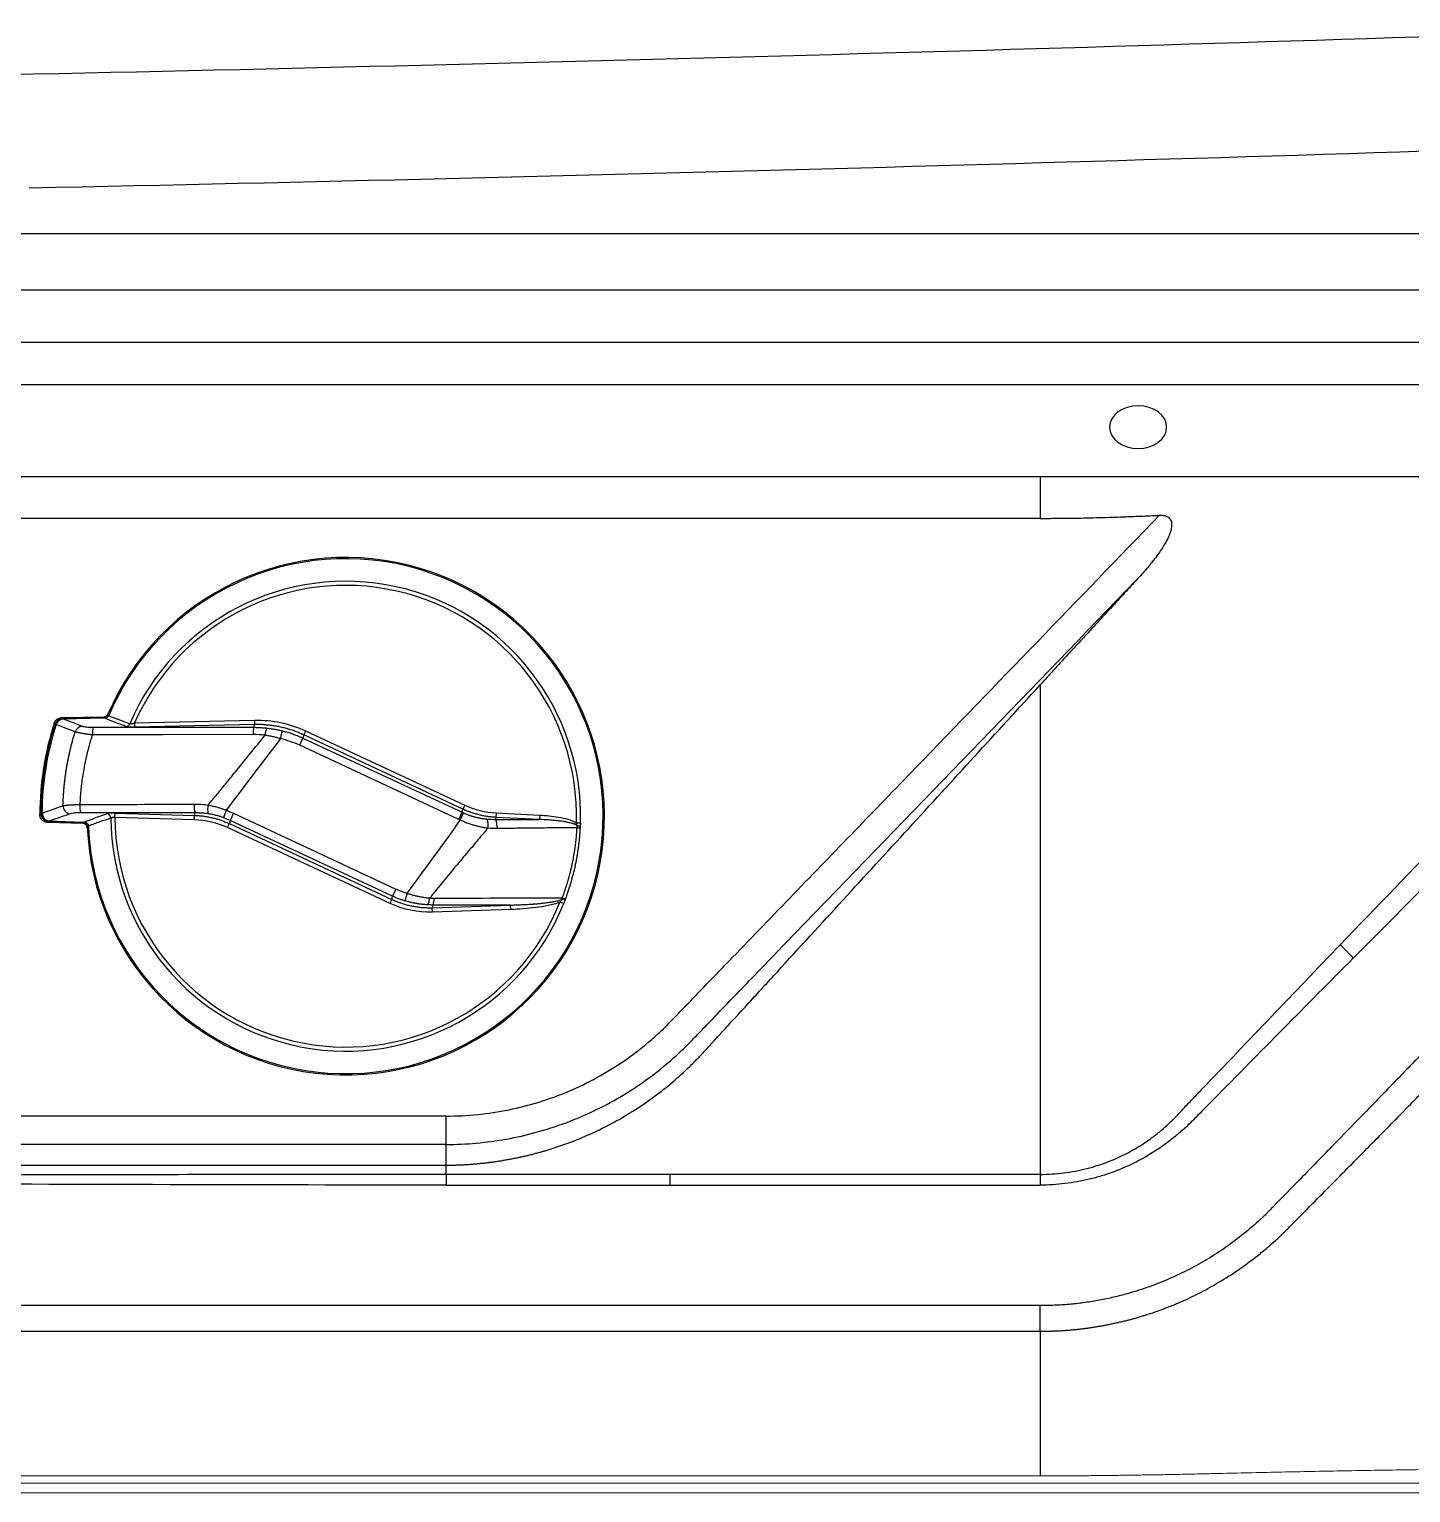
# Model space of a CAD drawing. Header units: inches. Extents: x -1 to 81, y -22 to 129.
# Drawn here: x 40.43 to 52.55, y 0 to 12.84 of the extents above; entities that cross this region are included whole.
import ezdxf

# ---------------------------------------------------------------- set-up
doc = ezdxf.new("R2010")
doc.units = ezdxf.units.IN
doc.header["$MEASUREMENT"] = 0
doc.layers.add('1', color=4, linetype='Continuous')
doc.layers.add('BDIM_CYAN', color=4, linetype='Continuous')

# ---------------------------------------------------------------- blocks, each defined once
blk = doc.blocks.new('1774401 top')
at = {"layer": 'BDIM_CYAN'}
for p, q in [((-2.494, 0.865), (-2.121, 0.873)), ((-2.484, 0.856), (-2.126, 0.864)), ((-2.126, 0.862), (-2.481, 0.854)), ((-2.126, 0.864), (-2.121, 0.873)), ((-2.126, 0.862), (-2.126, 0.864)), ((-2.08, 0.884), (-2.09, 0.889)), ((-1.853, 0.819), (-0.801, 0.843)), ((-1.853, 0.819), (-1.853, 0.781)), ((-0.8, 0.804), (-1.853, 0.781)), ((-0.805, 0.78), (-0.8, 0.804)), ((-0.801, 0.843), (-0.8, 0.804)), ((-0.572, 0.681), (-0.556, 0.749)), ((-0.404, 0.622), (-0.375, 0.685)), ((-0.369, 0.713), (-0.375, 0.685)), ((-0.375, 0.685), (1.022, 0.034)), ((-0.352, 0.749), (-0.369, 0.713)), ((1.029, 0.062), (-0.369, 0.713)), ((-0.352, 0.749), (1.045, 0.097)), ((0.993, -0.029), (-0.404, 0.622)), ((-2.026, -0.011), (-2.025, 0.027)), ((-2.025, 0.027), (-1.326, 0.007)), ((-1.328, -0.032), (-1.326, 0.007)), ((-1.326, 0.007), (-1.321, 0.029)), ((-1.049, 0.052), (-1.073, -0.013)), ((-0.985, 0.026), (-1.015, -0.037)), ((-0.985, 0.026), (0.441, -0.639)), ((0.993, -0.029), (1.022, 0.034)), ((1.005, -0.035), (1.033, 0.029)), ((1.022, 0.034), (1.029, 0.062)), ((1.045, 0.097), (1.029, 0.062)), ((1.32, 0.029), (1.318, -0.01)), ((1.32, 0.029), (1.704, 0.01)), ((1.704, 0.01), (1.702, -0.029)), ((-2.307, -0.063), (-2.618, -0.054)), ((-2.307, -0.054), (-2.605, -0.045)), ((-2.603, -0.043), (-2.307, -0.052)), ((-2.307, -0.054), (-2.307, -0.052)), ((-2.307, -0.063), (-2.307, -0.054)), ((-2.269, -0.092), (-2.258, -0.092)), ((-1.328, -0.032), (-2.026, -0.011)), ((-1.038, -0.1), (-1.021, -0.065)), ((0.389, -0.766), (-1.038, -0.1)), ((-1.015, -0.037), (-1.021, -0.065)), ((-1.021, -0.065), (0.406, -0.731)), ((0.412, -0.702), (-1.015, -0.037)), ((1.318, -0.01), (1.314, -0.028)), ((1.702, -0.029), (1.318, -0.01)), ((2.061, -0.061), (2.026, -0.06)), ((2.031, -0.101), (2.057, -0.102)), ((0.441, -0.639), (0.412, -0.702)), ((0.389, -0.766), (0.406, -0.731)), ((0.406, -0.731), (0.412, -0.702)), ((0.538, -0.676), (0.518, -0.743)), ((1.914, -0.767), (1.881, -0.754)), ((1.902, -0.716), (1.928, -0.725)), ((0.764, -0.78), (0.759, -0.803)), ((0.759, -0.803), (1.448, -0.78)), ((0.761, -0.842), (0.759, -0.803)), ((1.449, -0.819), (0.761, -0.842)), ((1.449, -0.819), (1.448, -0.78))]:
    blk.add_line(p, q, dxfattribs=at)
at = {"layer": 'BDIM_CYAN', "flags": 128}
for points in [[(-2.553, 0.807), (-2.557, 0.812), (-2.56, 0.816)], [(-2.375, 0.74), (-2.468, 0.776), (-2.541, 0.804)], [(-2.494, 0.865), (-2.49, 0.86), (-2.487, 0.856)], [(-2.481, 0.854), (-2.388, 0.819), (-2.315, 0.791)], [(-2.217, 0.78), (-1.426, 0.78), (-0.805, 0.78)], [(-1.928, 0.787), (-2.038, 0.829), (-2.124, 0.862)], [(-2.08, 0.882), (-1.977, 0.843), (-1.896, 0.812)], [(-0.812, 0.717), (-1.603, 0.715), (-2.224, 0.714)], [(-2.686, 0.017), (-2.681, 0.022), (-2.677, 0.026)], [(-2.609, -0.046), (-2.614, -0.05), (-2.618, -0.054)]]:
    blk.add_lwpolyline(points, dxfattribs=at)
at = {"layer": 'BDIM_CYAN'}
for centre, radius, start, end in [((0, 0), 2.271, 182.3306, 156.9646), ((0, 0), 2.26, 182.3306, 156.9646), ((0, 0), 2.062, 358.3116, 156.8213), ((0, 0), 2.026, 358.3116, 156.1509), ((0, 0), 2.686, 162.3234, 179.6355), ((0, 0), 2.678, 162.4609, 179.4472), ((0, 0), 2.667, 162.4503, 179.4281), ((-2.485, 0.785), 0.071, 91.401, 162.338), ((-2.479, 0.788), 0.0678, 94.2183, 165.8134), ((-2.476, 0.787), 0.0686, 95.668, 165.5951), ((-2.472, 0.783), 0.0719, 97.2709, 163.096), ((-2.306, 0.719), 0.0719, 97.2815, 163.3002), ((-2.029, 0.726), 0.195, 163.7518, 183.4397), ((-2.128, 0.86), 0.00391, 23.4676, 53.8197), ((-2.067, 0.915), 0.0353, 229.986, 248.1964), ((-1.932, 0.826), 0.0396, 277.0661, 338.412), ((-0.627, 0.727), 0.186, 163.4456, 183.1579), ((-0.532, 0.7), 0.176, 155.4528, 176.5713), ((-2.606, 0.025), 0.071, 179.6264, 268.1535), ((-2.599, 0.025), 0.0698, 178.4586, 264.7067), ((-2.596, 0.026), 0.0707, 179.1898, 263.0716), ((-2.591, 0.029), 0.0735, 181.7233, 261.182), ((-2.408, 0.093), 0.0736, 180.4498, 261.0397), ((-2.161, 0.087), 0.174, 175.2049, 199.3101), ((-2.103, -0.019), 0.0408, 2.5968, 81.2751), ((-1.144, 0.089), 0.187, 174.6674, 198.7319), ((-1.041, 0.057), 0.171, 166.2311, 192.2999), ((-2.309, -0.05), 0.00432, 296.7438, 328.07), ((-2.257, -0.1), 0.015, 93.6203, 141.4277), ((0, 0), 2.062, 180.4739, 338.1693), ((0, 0), 2.026, 180.3226, 338.1693), ((1.129, -0.076), 0.122, 345.9975, 25.0653), ((1.202, -0.09), 0.128, 351.4444, 28.9195), ((2.019, -0.149), 0.0679, 54.8873, 78.704), ((0.615, -0.72), 0.121, 331.4286, 0.798), ((0.652, -0.728), 0.124, 335.3937, 3.8925), ((1.92, -0.648), 0.0834, 255.8528, 273.9647)]:
    blk.add_arc(centre, radius, start, end, dxfattribs=at)
for points, knots in [([(-2.56, 0.816), (-2.559, 0.817), (-2.558, 0.821), (-2.555, 0.826), (-2.553, 0.831), (-2.549, 0.837), (-2.543, 0.844), (-2.535, 0.851), (-2.525, 0.857), (-2.515, 0.861), (-2.505, 0.864), (-2.497, 0.865), (-2.494, 0.865)], [0, 0, 0, 0, 0.062549, 0.124812, 0.187166, 0.249984, 0.374412, 0.499736, 0.624068, 0.749449, 0.874537, 1, 1, 1, 1]), ([(-2.544, 0.805), (-2.545, 0.805), (-2.547, 0.805), (-2.549, 0.806), (-2.551, 0.806), (-2.552, 0.806), (-2.553, 0.807), (-2.553, 0.807), (-2.553, 0.807)], [0, 0, 0, 0, 0.167088, 0.333993, 0.500726, 0.667298, 0.833719, 1, 1, 1, 1]), ([(-2.315, 0.791), (-2.313, 0.79), (-2.311, 0.789), (-2.305, 0.788), (-2.302, 0.787), (-2.292, 0.785), (-2.285, 0.784), (-2.267, 0.782), (-2.258, 0.782), (-2.238, 0.781), (-2.228, 0.78), (-2.217, 0.78)], [0, 0, 0, 0, 0.125, 0.125, 0.25, 0.25, 0.5, 0.5, 0.75, 0.75, 1, 1, 1, 1]), ([(-2.125, 0.864), (-2.125, 0.864), (-2.123, 0.864), (-2.121, 0.864), (-2.118, 0.865), (-2.114, 0.866), (-2.109, 0.868), (-2.104, 0.871), (-2.1, 0.874), (-2.096, 0.878), (-2.092, 0.883), (-2.091, 0.887), (-2.09, 0.888)], [0, 0, 0, 0, 0.040255, 0.095124, 0.165063, 0.250434, 0.399239, 0.50007, 0.640153, 0.77012, 0.889918, 1, 1, 1, 1]), ([(-2.08, 0.882), (-2.081, 0.881), (-2.082, 0.879), (-2.084, 0.877), (-2.087, 0.874), (-2.089, 0.872), (-2.092, 0.869), (-2.096, 0.867), (-2.101, 0.865), (-2.108, 0.863), (-2.116, 0.862), (-2.121, 0.862), (-2.124, 0.862)], [0, 0, 0, 0, 0.062681, 0.128153, 0.196557, 0.26798, 0.342468, 0.420033, 0.500669, 0.678598, 0.844514, 1, 1, 1, 1]), ([(-2.121, 0.873), (-2.12, 0.873), (-2.118, 0.873), (-2.114, 0.874), (-2.11, 0.875), (-2.105, 0.877), (-2.1, 0.88), (-2.096, 0.883), (-2.092, 0.887), (-2.089, 0.892), (-2.087, 0.895), (-2.086, 0.897)], [0, 0, 0, 0, 0.083614, 0.167011, 0.250963, 0.375796, 0.500806, 0.62577, 0.750371, 0.875352, 1, 1, 1, 1]), ([(-1.853, 0.781), (-1.86, 0.78), (-1.868, 0.78), (-1.883, 0.781), (-1.89, 0.781), (-1.904, 0.782), (-1.91, 0.783), (-1.92, 0.785), (-1.925, 0.786), (-1.928, 0.787)], [0, 0, 0, 0, 0.25, 0.25, 0.5, 0.5, 0.75, 0.75, 1, 1, 1, 1]), ([(-1.896, 0.812), (-1.895, 0.812), (-1.894, 0.811), (-1.892, 0.811), (-1.89, 0.811), (-1.887, 0.811), (-1.884, 0.811), (-1.881, 0.812), (-1.877, 0.813), (-1.87, 0.814), (-1.862, 0.816), (-1.856, 0.818), (-1.853, 0.819)], [0, 0, 0, 0, 0.066068, 0.133294, 0.20213, 0.272994, 0.346264, 0.42228, 0.501342, 0.64914, 0.815132, 1, 1, 1, 1]), ([(-0.805, 0.78), (-0.799, 0.78), (-0.786, 0.78), (-0.767, 0.779), (-0.749, 0.778), (-0.73, 0.777), (-0.711, 0.775), (-0.699, 0.774), (-0.692, 0.773)], [0, 0, 0, 0, 0.165899, 0.332139, 0.498695, 0.665542, 0.832652, 1, 1, 1, 1]), ([(-0.369, 0.713), (-0.375, 0.716), (-0.387, 0.722), (-0.405, 0.73), (-0.424, 0.737), (-0.443, 0.745), (-0.462, 0.751), (-0.481, 0.758), (-0.501, 0.764), (-0.52, 0.769), (-0.54, 0.775), (-0.559, 0.779), (-0.579, 0.784), (-0.599, 0.788), (-0.619, 0.791), (-0.639, 0.794), (-0.659, 0.797), (-0.679, 0.799), (-0.699, 0.801), (-0.72, 0.803), (-0.74, 0.804), (-0.76, 0.804), (-0.78, 0.804), (-0.793, 0.804), (-0.8, 0.804)], [0, 0, 0, 0, 0.045143, 0.090375, 0.135686, 0.181068, 0.226513, 0.272012, 0.317555, 0.363135, 0.408741, 0.454366, 0.5, 0.545634, 0.591259, 0.636865, 0.682445, 0.727988, 0.773487, 0.818932, 0.864314, 0.909625, 0.954857, 1, 1, 1, 1]), ([(-0.692, 0.773), (-0.686, 0.773), (-0.675, 0.771), (-0.657, 0.769), (-0.64, 0.766), (-0.622, 0.763), (-0.605, 0.76), (-0.589, 0.756), (-0.572, 0.753), (-0.561, 0.75), (-0.556, 0.749)], [0, 0, 0, 0, 0.1291432, 0.2571032, 0.3838777, 0.5094661, 0.6338692, 0.7570895, 0.8791312, 1, 1, 1, 1]), ([(-2.482, 0.092), (-2.481, 0.102), (-2.481, 0.123), (-2.479, 0.153), (-2.478, 0.184), (-2.475, 0.216), (-2.473, 0.248), (-2.469, 0.28), (-2.466, 0.313), (-2.462, 0.347), (-2.457, 0.381), (-2.451, 0.415), (-2.446, 0.45), (-2.439, 0.485), (-2.432, 0.52), (-2.424, 0.556), (-2.416, 0.592), (-2.407, 0.629), (-2.397, 0.666), (-2.387, 0.703), (-2.379, 0.728), (-2.375, 0.74)], [0, 0, 0, 0, 0.045811, 0.092379, 0.139706, 0.18779, 0.236633, 0.286233, 0.336592, 0.387708, 0.439583, 0.492215, 0.545605, 0.599754, 0.654659, 0.710323, 0.766744, 0.823922, 0.881858, 0.94055, 1, 1, 1, 1]), ([(-2.224, 0.714), (-2.227, 0.714), (-2.233, 0.715), (-2.241, 0.716), (-2.25, 0.717), (-2.258, 0.718), (-2.266, 0.719), (-2.274, 0.72), (-2.281, 0.721), (-2.288, 0.722), (-2.295, 0.723), (-2.302, 0.724), (-2.308, 0.725), (-2.317, 0.727), (-2.328, 0.729), (-2.34, 0.731), (-2.35, 0.733), (-2.36, 0.736), (-2.368, 0.738), (-2.373, 0.739), (-2.375, 0.74)], [0, 0, 0, 0, 0.04408, 0.087881, 0.131355, 0.174451, 0.217125, 0.25933, 0.301023, 0.342165, 0.382717, 0.422645, 0.461916, 0.500501, 0.585266, 0.669769, 0.753742, 0.836928, 0.919087, 1, 1, 1, 1]), ([(-2.224, 0.714), (-2.227, 0.705), (-2.233, 0.686), (-2.242, 0.658), (-2.25, 0.63), (-2.257, 0.602), (-2.265, 0.574), (-2.272, 0.547), (-2.278, 0.519), (-2.284, 0.492), (-2.29, 0.465), (-2.295, 0.438), (-2.302, 0.399), (-2.311, 0.347), (-2.32, 0.283), (-2.326, 0.221), (-2.331, 0.161), (-2.333, 0.121), (-2.334, 0.102)], [0, 0, 0, 0, 0.047471, 0.094534, 0.141192, 0.187446, 0.233299, 0.278751, 0.323806, 0.368464, 0.412728, 0.456598, 0.500077, 0.606537, 0.709737, 0.809701, 0.906448, 1, 1, 1, 1]), ([(-1.207, 0.098), (-1.181, 0.13), (-1.127, 0.195), (-1.043, 0.297), (-0.946, 0.416), (-0.834, 0.555), (-0.751, 0.657), (-0.708, 0.711)], [0, 0, 0, 0, 0.15639, 0.323072, 0.499999, 0.738882, 1, 1, 1, 1]), ([(-0.572, 0.681), (-0.578, 0.682), (-0.589, 0.685), (-0.606, 0.69), (-0.623, 0.694), (-0.64, 0.698), (-0.657, 0.701), (-0.674, 0.705), (-0.688, 0.707), (-0.699, 0.709), (-0.705, 0.71), (-0.708, 0.711)], [0, 0, 0, 0, 0.124563, 0.249408, 0.37455, 0.500003, 0.624719, 0.74983, 0.874855, 0.937415, 1, 1, 1, 1]), ([(-0.556, 0.749), (-0.549, 0.747), (-0.537, 0.744), (-0.519, 0.739), (-0.5, 0.734), (-0.482, 0.728), (-0.464, 0.722), (-0.446, 0.715), (-0.428, 0.708), (-0.41, 0.701), (-0.392, 0.693), (-0.381, 0.688), (-0.375, 0.685)], [0, 0, 0, 0, 0.099284, 0.198776, 0.298458, 0.398312, 0.498319, 0.598461, 0.698719, 0.799075, 0.899508, 1, 1, 1, 1]), ([(-2.618, -0.054), (-2.619, -0.054), (-2.622, -0.054), (-2.627, -0.053), (-2.632, -0.052), (-2.638, -0.051), (-2.646, -0.047), (-2.656, -0.042), (-2.667, -0.033), (-2.675, -0.022), (-2.681, -0.011), (-2.684, -0.001), (-2.686, 0.008), (-2.686, 0.014), (-2.686, 0.017)], [0, 0, 0, 0, 0.041479, 0.0831, 0.125037, 0.18757, 0.249879, 0.374867, 0.499551, 0.624462, 0.749273, 0.83313, 0.916233, 1, 1, 1, 1]), ([(-2.482, 0.092), (-2.48, 0.092), (-2.478, 0.093), (-2.473, 0.094), (-2.469, 0.095), (-2.464, 0.095), (-2.459, 0.096), (-2.454, 0.097), (-2.448, 0.097), (-2.443, 0.098), (-2.438, 0.098), (-2.432, 0.099), (-2.427, 0.099), (-2.419, 0.1), (-2.408, 0.1), (-2.393, 0.101), (-2.379, 0.102), (-2.364, 0.102), (-2.349, 0.102), (-2.339, 0.102), (-2.334, 0.102)], [0, 0, 0, 0, 0.0474226, 0.0940189, 0.1397105, 0.1844242, 0.2280928, 0.2706549, 0.3120555, 0.3522454, 0.3911814, 0.4288264, 0.4651486, 0.5001215, 0.5886361, 0.6754034, 0.7601427, 0.8426135, 0.9226178, 1, 1, 1, 1]), ([(-2.325, 0.03), (-2.335, 0.03), (-2.345, 0.03), (-2.364, 0.029), (-2.373, 0.028), (-2.389, 0.026), (-2.397, 0.025), (-2.41, 0.023), (-2.415, 0.022), (-2.419, 0.02)], [0, 0, 0, 0, 0.25, 0.25, 0.5, 0.5, 0.75, 0.75, 1, 1, 1, 1]), ([(-2.025, 0.027), (-2.04, 0.028), (-2.055, 0.027), (-2.074, 0.026), (-2.08, 0.025), (-2.089, 0.023), (-2.094, 0.022), (-2.097, 0.021)], [0, 0, 0, 0, 0.5, 0.5, 0.75, 0.75, 1, 1, 1, 1]), ([(-1.326, 0.007), (-1.321, 0.007), (-1.309, 0.006), (-1.292, 0.005), (-1.274, 0.004), (-1.257, 0.002), (-1.239, 0), (-1.222, -0.003), (-1.205, -0.006), (-1.187, -0.01), (-1.17, -0.014), (-1.153, -0.018), (-1.136, -0.022), (-1.119, -0.027), (-1.103, -0.033), (-1.086, -0.039), (-1.07, -0.045), (-1.053, -0.051), (-1.037, -0.058), (-1.027, -0.063), (-1.021, -0.065)], [0, 0, 0, 0, 0.055261, 0.110626, 0.166081, 0.221615, 0.277213, 0.332864, 0.388554, 0.44427, 0.5, 0.55573, 0.611446, 0.667136, 0.722787, 0.778385, 0.833919, 0.889374, 0.944739, 1, 1, 1, 1]), ([(-1.208, 0.021), (-1.214, 0.022), (-1.226, 0.024), (-1.245, 0.025), (-1.264, 0.027), (-1.283, 0.028), (-1.302, 0.029), (-1.315, 0.029), (-1.321, 0.029)], [0, 0, 0, 0, 0.162041, 0.326, 0.491829, 0.659476, 0.828885, 1, 1, 1, 1]), ([(-1.073, -0.013), (-1.077, -0.011), (-1.086, -0.008), (-1.099, -0.004), (-1.112, 0), (-1.125, 0.004), (-1.139, 0.007), (-1.152, 0.011), (-1.166, 0.014), (-1.18, 0.017), (-1.194, 0.019), (-1.203, 0.02), (-1.208, 0.021)], [0, 0, 0, 0, 0.096426, 0.19354, 0.291385, 0.390003, 0.489433, 0.589712, 0.690875, 0.792956, 0.895988, 1, 1, 1, 1]), ([(-1.207, 0.098), (-1.202, 0.097), (-1.191, 0.095), (-1.175, 0.091), (-1.159, 0.088), (-1.143, 0.084), (-1.123, 0.078), (-1.1, 0.071), (-1.074, 0.062), (-1.057, 0.056), (-1.049, 0.052)], [0, 0, 0, 0, 0.100948, 0.201391, 0.301376, 0.400947, 0.500151, 0.669652, 0.836179, 1, 1, 1, 1]), ([(1.318, -0.01), (1.313, -0.01), (1.301, -0.009), (1.283, -0.008), (1.266, -0.006), (1.248, -0.003), (1.231, -0.001), (1.214, 0.002), (1.196, 0.006), (1.179, 0.01), (1.162, 0.014), (1.145, 0.019), (1.128, 0.024), (1.111, 0.029), (1.094, 0.035), (1.078, 0.041), (1.061, 0.047), (1.045, 0.054), (1.034, 0.059), (1.029, 0.062)], [0, 0, 0, 0, 0.058545, 0.117194, 0.175934, 0.23475, 0.293629, 0.352557, 0.41152, 0.470504, 0.529496, 0.58848, 0.647443, 0.706371, 0.76525, 0.824066, 0.882806, 0.941455, 1, 1, 1, 1]), ([(1.033, 0.029), (1.037, 0.027), (1.045, 0.024), (1.057, 0.019), (1.069, 0.014), (1.082, 0.009), (1.094, 0.005), (1.107, 0.001), (1.119, -0.003), (1.132, -0.006), (1.145, -0.009), (1.158, -0.012), (1.172, -0.015), (1.185, -0.018), (1.199, -0.02), (1.212, -0.022), (1.226, -0.023), (1.235, -0.024), (1.239, -0.025)], [0, 0, 0, 0, 0.059378, 0.119056, 0.179062, 0.239421, 0.30016, 0.361305, 0.422879, 0.484907, 0.547411, 0.610413, 0.673933, 0.737993, 0.802611, 0.867807, 0.933597, 1, 1, 1, 1]), ([(1.704, 0.01), (1.759, 0.007), (1.814, 0.002), (1.896, -0.013), (1.923, -0.019), (1.976, -0.035), (2.003, -0.044), (2.026, -0.06)], [0, 0, 0, 0, 0.5, 0.5, 0.75, 0.75, 1, 1, 1, 1]), ([(-2.269, -0.091), (-2.269, -0.09), (-2.269, -0.088), (-2.27, -0.084), (-2.271, -0.081), (-2.272, -0.078), (-2.274, -0.075), (-2.275, -0.072), (-2.278, -0.069), (-2.28, -0.067), (-2.283, -0.063), (-2.288, -0.06), (-2.293, -0.057), (-2.299, -0.055), (-2.303, -0.054), (-2.306, -0.054), (-2.307, -0.054)], [0, 0, 0, 0, 0.050888, 0.102692, 0.155579, 0.209675, 0.265071, 0.321827, 0.379979, 0.43955, 0.500552, 0.611728, 0.750067, 0.86677, 0.949451, 1, 1, 1, 1]), ([(-2.269, -0.101), (-2.269, -0.1), (-2.269, -0.097), (-2.27, -0.093), (-2.271, -0.09), (-2.272, -0.085), (-2.275, -0.08), (-2.28, -0.074), (-2.286, -0.07), (-2.292, -0.066), (-2.299, -0.064), (-2.304, -0.063), (-2.307, -0.063)], [0, 0, 0, 0, 0.062848, 0.125262, 0.187798, 0.25101, 0.375506, 0.500824, 0.625273, 0.7505, 0.87508, 1, 1, 1, 1]), ([(-2.305, -0.052), (-2.304, -0.052), (-2.301, -0.052), (-2.297, -0.052), (-2.292, -0.052), (-2.288, -0.053), (-2.284, -0.055), (-2.279, -0.056), (-2.274, -0.059), (-2.269, -0.063), (-2.265, -0.068), (-2.261, -0.073), (-2.259, -0.079), (-2.259, -0.083), (-2.258, -0.085)], [0, 0, 0, 0, 0.0694943, 0.1392889, 0.2096278, 0.280718, 0.3527124, 0.4256925, 0.4996543, 0.6091866, 0.7136651, 0.8133249, 0.9085427, 1, 1, 1, 1]), ([(-2.062, -0.017), (-2.094, -0.028), (-2.16, -0.051), (-2.225, -0.074), (-2.258, -0.085)], [0, 0, 0, 0, 0.488833, 1, 1, 1, 1]), ([(-2.026, -0.011), (-2.028, -0.011), (-2.03, -0.011), (-2.034, -0.011), (-2.038, -0.011), (-2.041, -0.012), (-2.045, -0.012), (-2.048, -0.012), (-2.052, -0.013), (-2.055, -0.014), (-2.058, -0.015), (-2.06, -0.016), (-2.061, -0.017), (-2.062, -0.017)], [0, 0, 0, 0, 0.082689, 0.166725, 0.252214, 0.339261, 0.427965, 0.518422, 0.610721, 0.70495, 0.801189, 0.899515, 1, 1, 1, 1]), ([(-1.015, -0.037), (-1.019, -0.035), (-1.029, -0.031), (-1.044, -0.025), (-1.058, -0.019), (-1.068, -0.015), (-1.073, -0.013)], [0, 0, 0, 0, 0.250642, 0.500889, 0.750692, 1, 1, 1, 1]), ([(1.247, -0.106), (1.234, -0.122), (1.205, -0.155), (1.162, -0.206), (1.117, -0.26), (1.069, -0.317), (1.019, -0.377), (0.966, -0.439), (0.912, -0.505), (0.855, -0.574), (0.797, -0.645), (0.757, -0.694), (0.737, -0.719)], [0, 0, 0, 0, 0.07925, 0.163172, 0.251755, 0.344979, 0.44282, 0.545244, 0.652218, 0.763699, 0.879643, 1, 1, 1, 1]), ([(1.247, -0.106), (1.242, -0.105), (1.232, -0.104), (1.216, -0.101), (1.201, -0.098), (1.185, -0.095), (1.17, -0.092), (1.155, -0.088), (1.14, -0.084), (1.119, -0.079), (1.094, -0.071), (1.064, -0.06), (1.039, -0.05), (1.022, -0.043), (1.013, -0.039), (1.009, -0.037), (1.007, -0.036), (1.005, -0.035), (1.005, -0.035)], [0, 0, 0, 0, 0.06363, 0.126883, 0.189791, 0.252386, 0.3147, 0.376762, 0.438605, 0.50026, 0.625625, 0.749866, 0.874851, 0.937454, 0.968791, 0.98447, 0.992312, 1, 1, 1, 1]), ([(2.031, -0.101), (1.952, -0.102), (1.808, -0.103), (1.612, -0.105), (1.457, -0.107), (1.367, -0.108), (1.328, -0.109)], [0, 0, 0, 0, 0.336649, 0.616103, 0.837451, 1, 1, 1, 1]), ([(2.032, -0.083), (2.03, -0.081), (2.027, -0.079), (2.022, -0.076), (2.016, -0.073), (2.01, -0.071), (2.003, -0.068), (1.996, -0.066), (1.984, -0.062), (1.966, -0.058), (1.939, -0.052), (1.906, -0.046), (1.871, -0.041), (1.827, -0.037), (1.771, -0.032), (1.727, -0.03), (1.702, -0.029)], [0, 0, 0, 0, 0.017233, 0.035455, 0.054706, 0.075022, 0.096433, 0.118969, 0.142655, 0.203419, 0.286083, 0.383963, 0.500287, 0.608624, 0.775253, 1, 1, 1, 1]), ([(1.902, -0.716), (1.905, -0.707), (1.912, -0.689), (1.921, -0.663), (1.93, -0.636), (1.939, -0.609), (1.947, -0.581), (1.956, -0.554), (1.963, -0.526), (1.971, -0.498), (1.977, -0.47), (1.984, -0.442), (1.992, -0.404), (2.001, -0.358), (2.01, -0.303), (2.018, -0.25), (2.024, -0.199), (2.028, -0.149), (2.03, -0.117), (2.031, -0.101)], [0, 0, 0, 0, 0.044564, 0.089315, 0.134252, 0.17937, 0.224667, 0.270137, 0.315779, 0.361587, 0.407557, 0.453687, 0.49997, 0.590172, 0.677656, 0.762399, 0.844379, 0.923583, 1, 1, 1, 1]), ([(2.057, -0.102), (2.056, -0.111), (2.055, -0.13), (2.053, -0.159), (2.051, -0.188), (2.048, -0.218), (2.045, -0.248), (2.041, -0.279), (2.036, -0.311), (2.031, -0.343), (2.025, -0.375), (2.019, -0.408), (2.012, -0.442), (2.004, -0.476), (1.996, -0.51), (1.986, -0.545), (1.976, -0.581), (1.966, -0.616), (1.954, -0.652), (1.941, -0.689), (1.932, -0.713), (1.928, -0.725)], [0, 0, 0, 0, 0.044094, 0.089136, 0.135127, 0.182067, 0.229956, 0.278793, 0.328579, 0.379314, 0.430997, 0.483629, 0.53721, 0.591739, 0.647217, 0.703643, 0.761018, 0.819341, 0.878612, 0.938832, 1, 1, 1, 1]), ([(2.032, -0.083), (2.032, -0.082), (2.031, -0.078), (2.029, -0.072), (2.027, -0.065), (2.026, -0.061), (2.026, -0.06)], [0, 0, 0, 0, 0.1171574, 0.5001565, 0.7732029, 1, 1, 1, 1]), ([(2.031, -0.101), (2.031, -0.099), (2.031, -0.096), (2.032, -0.092), (2.032, -0.087), (2.032, -0.084), (2.032, -0.083)], [0, 0, 0, 0, 0.246962, 0.496244, 0.74741, 1, 1, 1, 1]), ([(2.061, -0.061), (2.061, -0.063), (2.061, -0.066), (2.061, -0.072), (2.06, -0.077), (2.059, -0.083), (2.059, -0.088), (2.058, -0.092), (2.058, -0.094)], [0, 0, 0, 0, 0.164182, 0.328734, 0.494131, 0.660839, 0.829314, 1, 1, 1, 1]), ([(0.406, -0.731), (0.411, -0.733), (0.422, -0.738), (0.439, -0.745), (0.456, -0.752), (0.473, -0.758), (0.49, -0.764), (0.508, -0.77), (0.525, -0.775), (0.543, -0.78), (0.56, -0.784), (0.578, -0.788), (0.596, -0.791), (0.614, -0.794), (0.632, -0.797), (0.651, -0.799), (0.669, -0.801), (0.687, -0.802), (0.705, -0.803), (0.723, -0.803), (0.741, -0.803), (0.753, -0.803), (0.759, -0.803)], [0, 0, 0, 0, 0.049646, 0.099403, 0.14926, 0.199203, 0.24922, 0.299301, 0.349432, 0.3996, 0.449794, 0.5, 0.550206, 0.6004, 0.650568, 0.700699, 0.75078, 0.800797, 0.85074, 0.900597, 0.950354, 1, 1, 1, 1]), ([(0.518, -0.743), (0.512, -0.741), (0.502, -0.738), (0.487, -0.733), (0.472, -0.727), (0.456, -0.722), (0.441, -0.716), (0.426, -0.709), (0.417, -0.705), (0.412, -0.702)], [0, 0, 0, 0, 0.1420215, 0.2843718, 0.4270209, 0.5699389, 0.7130952, 0.8564593, 1, 1, 1, 1]), ([(0.722, -0.778), (0.716, -0.778), (0.705, -0.777), (0.688, -0.776), (0.672, -0.774), (0.655, -0.772), (0.639, -0.77), (0.623, -0.767), (0.607, -0.765), (0.592, -0.761), (0.576, -0.758), (0.561, -0.755), (0.546, -0.751), (0.532, -0.747), (0.522, -0.744), (0.518, -0.743)], [0, 0, 0, 0, 0.082823, 0.164705, 0.245632, 0.32559, 0.404567, 0.48255, 0.559531, 0.6355, 0.710452, 0.784381, 0.857284, 0.929157, 1, 1, 1, 1]), ([(0.538, -0.676), (0.543, -0.677), (0.553, -0.681), (0.568, -0.685), (0.583, -0.69), (0.598, -0.694), (0.613, -0.698), (0.628, -0.701), (0.644, -0.704), (0.659, -0.708), (0.675, -0.71), (0.69, -0.713), (0.706, -0.715), (0.721, -0.717), (0.732, -0.718), (0.737, -0.719)], [0, 0, 0, 0, 0.076542, 0.153086, 0.229647, 0.306242, 0.382887, 0.4596, 0.536397, 0.613297, 0.690319, 0.76748, 0.844801, 0.922301, 1, 1, 1, 1]), ([(1.448, -0.78), (1.461, -0.78), (1.486, -0.779), (1.522, -0.778), (1.553, -0.776), (1.582, -0.775), (1.606, -0.773), (1.627, -0.772), (1.645, -0.771), (1.658, -0.77), (1.668, -0.769), (1.685, -0.768), (1.708, -0.765), (1.738, -0.762), (1.77, -0.758), (1.802, -0.754), (1.831, -0.749), (1.853, -0.744), (1.87, -0.74), (1.886, -0.735), (1.895, -0.731), (1.9, -0.729)], [0, 0, 0, 0, 0.086064, 0.164124, 0.234169, 0.296192, 0.350185, 0.396143, 0.43406, 0.463935, 0.485763, 0.499544, 0.573956, 0.640537, 0.699286, 0.784722, 0.849707, 0.893, 0.932421, 0.968053, 1, 1, 1, 1]), ([(1.881, -0.754), (1.848, -0.768), (1.812, -0.777), (1.741, -0.792), (1.705, -0.797), (1.596, -0.811), (1.523, -0.816), (1.449, -0.819)], [0, 0, 0, 0, 0.25, 0.25, 0.5, 0.5, 1, 1, 1, 1]), ([(1.881, -0.754), (1.883, -0.752), (1.886, -0.748), (1.891, -0.741), (1.895, -0.736), (1.897, -0.733), (1.899, -0.731), (1.899, -0.73), (1.9, -0.729), (1.9, -0.729)], [0, 0, 0, 0, 0.256638, 0.499875, 0.750045, 0.875101, 0.937601, 0.968841, 1, 1, 1, 1]), ([(1.9, -0.729), (1.9, -0.728), (1.901, -0.725), (1.901, -0.72), (1.902, -0.717), (1.902, -0.716)], [0, 0, 0, 0, 0.327304, 0.660954, 1, 1, 1, 1]), ([(1.926, -0.731), (1.925, -0.734), (1.924, -0.739), (1.922, -0.746), (1.919, -0.753), (1.917, -0.76), (1.915, -0.765), (1.914, -0.767)], [0, 0, 0, 0, 0.207759, 0.411232, 0.610812, 0.80692, 1, 1, 1, 1])]:
    blk.add_open_spline(points, degree=3, knots=knots, dxfattribs=at)
for points in [[(-2.543, 0.804), (-2.543, 0.804), (-2.544, 0.804), (-2.544, 0.805)], [(-2.541, 0.804), (-2.541, 0.804), (-2.542, 0.804), (-2.543, 0.804)], [(-2.487, 0.856), (-2.487, 0.856), (-2.486, 0.856), (-2.484, 0.856)], [(-2.484, 0.856), (-2.483, 0.856), (-2.483, 0.855), (-2.483, 0.855)], [(-2.483, 0.855), (-2.482, 0.855), (-2.482, 0.855), (-2.481, 0.854)], [(-2.126, 0.864), (-2.125, 0.864), (-2.125, 0.864), (-2.125, 0.864)], [(-2.124, 0.862), (-2.124, 0.862), (-2.125, 0.862), (-2.126, 0.862)], [(-2.09, 0.888), (-2.09, 0.888), (-2.09, 0.888), (-2.09, 0.889)], [(-2.08, 0.884), (-2.08, 0.884), (-2.08, 0.883), (-2.08, 0.882)], [(-0.801, 0.843), (-0.646, 0.846), (-0.493, 0.814), (-0.352, 0.749)], [(-0.572, 0.681), (-0.732, 0.472), (-0.892, 0.263), (-1.049, 0.052)], [(-0.708, 0.711), (-0.743, 0.715), (-0.778, 0.717), (-0.812, 0.717)], [(-0.404, 0.622), (-0.458, 0.647), (-0.514, 0.667), (-0.572, 0.681)], [(-2.677, 0.026), (-2.677, 0.026), (-2.674, 0.026), (-2.669, 0.027)], [(-2.669, 0.027), (-2.668, 0.027), (-2.667, 0.027), (-2.667, 0.027)], [(-2.667, 0.027), (-2.666, 0.027), (-2.665, 0.027), (-2.665, 0.027)], [(-2.665, 0.027), (-2.604, 0.049), (-2.543, 0.07), (-2.482, 0.092)], [(-2.419, 0.02), (-2.481, -0.001), (-2.542, -0.022), (-2.603, -0.043)], [(-2.334, 0.102), (-2, 0.103), (-1.665, 0.105), (-1.33, 0.106)], [(-1.321, 0.029), (-1.656, 0.029), (-1.99, 0.029), (-2.325, 0.03)], [(-2.305, -0.052), (-2.236, -0.028), (-2.166, -0.003), (-2.097, 0.021)], [(-1.33, 0.106), (-1.289, 0.106), (-1.248, 0.104), (-1.207, 0.098)], [(-1.049, 0.052), (-1.027, 0.044), (-1.006, 0.036), (-0.985, 0.026)], [(1.022, 0.034), (1.026, 0.032), (1.03, 0.03), (1.033, 0.029)], [(1.045, 0.097), (1.132, 0.057), (1.225, 0.033), (1.32, 0.029)], [(-2.605, -0.045), (-2.607, -0.045), (-2.608, -0.045), (-2.609, -0.046)], [(-2.604, -0.045), (-2.605, -0.045), (-2.605, -0.045), (-2.605, -0.045)], [(-2.603, -0.043), (-2.603, -0.044), (-2.604, -0.044), (-2.604, -0.045)], [(-2.307, -0.052), (-2.306, -0.052), (-2.306, -0.052), (-2.305, -0.052)], [(-2.307, -0.054), (-2.307, -0.054), (-2.307, -0.054), (-2.307, -0.054)], [(-2.269, -0.092), (-2.269, -0.092), (-2.269, -0.091), (-2.269, -0.091)], [(-2.258, -0.085), (-2.258, -0.087), (-2.258, -0.09), (-2.258, -0.092)], [(-1.038, -0.1), (-1.129, -0.058), (-1.227, -0.035), (-1.328, -0.032)], [(0.538, -0.676), (0.697, -0.465), (0.855, -0.253), (1.005, -0.035)], [(1.005, -0.035), (1.001, -0.033), (0.997, -0.031), (0.993, -0.029)], [(1.239, -0.025), (1.264, -0.027), (1.289, -0.028), (1.314, -0.028)], [(1.328, -0.109), (1.301, -0.109), (1.274, -0.108), (1.247, -0.106)], [(1.314, -0.028), (1.443, -0.028), (1.573, -0.029), (1.702, -0.029)], [(2.058, -0.094), (2.057, -0.096), (2.057, -0.099), (2.057, -0.102)], [(0.441, -0.639), (0.472, -0.654), (0.505, -0.666), (0.538, -0.676)], [(0.761, -0.842), (0.633, -0.846), (0.505, -0.82), (0.389, -0.766)], [(0.737, -0.719), (0.75, -0.719), (0.762, -0.72), (0.775, -0.72)], [(0.775, -0.72), (1.151, -0.718), (1.526, -0.717), (1.902, -0.716)], [(1.928, -0.725), (1.927, -0.727), (1.927, -0.729), (1.926, -0.731)], [(0.764, -0.78), (0.75, -0.78), (0.736, -0.779), (0.722, -0.778)], [(1.448, -0.78), (1.22, -0.78), (0.992, -0.78), (0.764, -0.78)]]:
    blk.add_open_spline(points, degree=3, dxfattribs=at)
blk = doc.blocks.new('2026 PACE')
at = {"layer": '1', "color": 3, "linetype": 'Continuous', "lineweight": 25}
for p, q in [((38.489, 11.051), (61.261, 11.051)), ((56.061, 10.554), (38.489, 10.554)), ((38.489, 10.098), (56.061, 10.098)), ((67.148, 9.725), (38.489, 9.725)), ((49.799, 8.916), (36.48, 8.916)), ((52.452, 8.916), (49.799, 8.916)), ((49.799, 8.916), (49.799, 8.552)), ((54.789, 8.916), (52.452, 8.916)), ((49.799, 8.552), (36.48, 8.552)), ((50.845, 8.578), (50.846, 8.579)), ((50.637, 8.004), (50.668, 8.036)), ((49.799, 7.09), (49.799, 2.794)), ((52.549, 4.694), (54.494, 6.65)), ((44.586, 3.306), (32.895, 3.306)), ((44.586, 3.057), (44.586, 3.306)), ((44.586, 3.057), (32.895, 3.057)), ((44.586, 2.876), (44.586, 3.057)), ((44.586, 2.875), (44.586, 2.876)), ((44.586, 2.794), (44.586, 2.875)), ((46.549, 2.794), (44.586, 2.794)), ((44.586, 2.7), (46.549, 2.7)), ((46.549, 2.794), (46.549, 2.7)), ((49.799, 2.794), (46.549, 2.794)), ((46.549, 2.7), (49.799, 2.7)), ((49.799, 2.794), (49.799, 2.7)), ((49.799, 1.642), (11.22, 1.642)), ((11.22, 1.417), (49.799, 1.417))]:
    blk.add_line(p, q, dxfattribs=at)
at = {"layer": '1', "color": 3, "linetype": 'Continuous', "lineweight": 18}
for p, q in [((49.799, 0.148), (11.22, 0.148)), ((75.87, 0), (5.882, 0)), ((11.22, 0.085), (49.799, 0.085))]:
    blk.add_line(p, q, dxfattribs=at)
at = {"layer": '1', "color": 3, "linetype": 'Continuous', "lineweight": 25}
for centre, major_axis, ratio in [((14.973, 26.024), (130.751, 0), 0.105908), ((14.973, 25.029), (131.751, 0), 0.105104)]:
    blk.add_ellipse(centre, major_axis=major_axis, ratio=ratio, start_param=4.910666, end_param=5.024388, dxfattribs=at)
at = {"layer": '1', "color": 1, "extrusion": (0, 0, -1)}
blk.add_ellipse((50.659, 9.353), major_axis=(0.25, 0), ratio=0.752466, dxfattribs=at)
at = {"layer": '1', "color": 3, "linetype": 'Continuous', "lineweight": 25}
for points, knots in [([(46.564, 4.145), (46.587, 4.168), (46.609, 4.191), (46.654, 4.238), (46.676, 4.261), (46.743, 4.33), (46.787, 4.376), (46.921, 4.515), (47.01, 4.607), (47.278, 4.884), (47.456, 5.069), (47.991, 5.623), (48.348, 5.992), (49.418, 7.1), (50.132, 7.839), (50.845, 8.578)], [0, 0, 0, 0, 0.015625, 0.015625, 0.03125, 0.03125, 0.0625, 0.0625, 0.125, 0.125, 0.25, 0.25, 0.5, 0.5, 1, 1, 1, 1]), ([(49.799, 8.552), (49.823, 8.552), (49.871, 8.552), (49.945, 8.553), (50.021, 8.553), (50.108, 8.554), (50.209, 8.556), (50.319, 8.559), (50.427, 8.562), (50.546, 8.566), (50.686, 8.572), (50.791, 8.577), (50.846, 8.579)], [0, 0, 0, 0, 0.067983, 0.13827, 0.210862, 0.28576, 0.389371, 0.500032, 0.599306, 0.70001, 0.841043, 1, 1, 1, 1]), ([(50.846, 8.579), (50.849, 8.579), (50.855, 8.58), (50.863, 8.579), (50.871, 8.579), (50.879, 8.578), (50.886, 8.577), (50.899, 8.575), (50.915, 8.569), (50.933, 8.556), (50.945, 8.539), (50.952, 8.52), (50.954, 8.498), (50.952, 8.469), (50.943, 8.433), (50.927, 8.393), (50.908, 8.353), (50.885, 8.313), (50.856, 8.269), (50.822, 8.221), (50.787, 8.175), (50.751, 8.13), (50.712, 8.085), (50.684, 8.053), (50.668, 8.036)], [0, 0, 0, 0, 0.011772, 0.023026, 0.033778, 0.044047, 0.053855, 0.063226, 0.095682, 0.126107, 0.153004, 0.182065, 0.21472, 0.251986, 0.308496, 0.37716, 0.436352, 0.501381, 0.576131, 0.659243, 0.750731, 0.819529, 0.902643, 1, 1, 1, 1]), ([(44.586, 3.057), (44.76, 3.057), (44.938, 3.073), (45.201, 3.12), (45.289, 3.14), (45.461, 3.187), (45.546, 3.214), (45.797, 3.307), (45.958, 3.383), (46.187, 3.518), (46.261, 3.566), (46.405, 3.67), (46.475, 3.725), (46.577, 3.812), (46.61, 3.842), (46.658, 3.887), (46.674, 3.902), (46.705, 3.933), (46.72, 3.948), (46.765, 3.994), (46.793, 4.023), (46.849, 4.082), (46.878, 4.111), (47.019, 4.258), (47.132, 4.375), (47.471, 4.726), (47.697, 4.96), (48.828, 6.131), (49.733, 7.068), (50.637, 8.004)], [0, 0, 0, 0, 0.0625, 0.0625, 0.09375, 0.09375, 0.125, 0.125, 0.1875, 0.1875, 0.21875, 0.21875, 0.25, 0.25, 0.265625, 0.265625, 0.273438, 0.273438, 0.28125, 0.28125, 0.296875, 0.296875, 0.3125, 0.3125, 0.375, 0.375, 0.5, 0.5, 1, 1, 1, 1]), ([(50.668, 8.036), (50.649, 8.015), (50.605, 7.968), (50.533, 7.889), (50.433, 7.781), (50.332, 7.671), (50.223, 7.552), (50.124, 7.445), (50.023, 7.335), (49.934, 7.238), (49.862, 7.159), (49.819, 7.112), (49.799, 7.09)], [0, 0, 0, 0, 0.0668684, 0.1502012, 0.2499984, 0.4086511, 0.4999977, 0.6249962, 0.7499949, 0.8491908, 0.9325255, 1, 1, 1, 1]), ([(44.586, 2.875), (44.597, 2.875), (44.619, 2.875), (44.653, 2.876), (44.686, 2.877), (44.72, 2.878), (44.754, 2.88), (44.787, 2.882), (44.821, 2.885), (44.855, 2.888), (44.89, 2.891), (44.924, 2.895), (44.958, 2.899), (44.992, 2.903), (45.027, 2.908), (45.061, 2.913), (45.095, 2.919), (45.13, 2.925), (45.164, 2.932), (45.199, 2.939), (45.233, 2.946), (45.267, 2.953), (45.301, 2.961), (45.336, 2.97), (45.37, 2.979), (45.404, 2.988), (45.438, 2.997), (45.53, 3.025), (45.68, 3.075), (45.882, 3.161), (46.08, 3.261), (46.268, 3.375), (46.447, 3.501), (46.585, 3.614), (46.692, 3.711), (46.753, 3.771), (46.797, 3.816), (46.822, 3.842), (46.847, 3.869), (46.878, 3.902), (46.915, 3.943), (46.977, 4.011), (47.086, 4.13), (47.266, 4.326), (47.601, 4.692), (48.068, 5.202), (48.645, 5.831), (49.222, 6.461), (49.607, 6.881), (49.799, 7.09)], [0, 0, 0, 0, 0.004642, 0.009306, 0.013993, 0.018702, 0.023431, 0.02818, 0.032949, 0.037735, 0.04254, 0.047361, 0.052198, 0.057049, 0.061915, 0.066795, 0.071686, 0.076589, 0.081503, 0.086426, 0.091358, 0.096298, 0.101245, 0.106198, 0.111157, 0.11612, 0.121087, 0.126058, 0.156781, 0.187925, 0.219479, 0.251443, 0.282056, 0.313873, 0.328841, 0.344951, 0.351177, 0.356462, 0.360525, 0.367544, 0.37612, 0.384565, 0.408165, 0.44694, 0.500896, 0.625669, 0.750444, 0.875221, 1, 1, 1, 1]), ([(49.799, 2.794), (49.869, 2.794), (49.938, 2.799), (50.074, 2.816), (50.142, 2.828), (50.242, 2.854), (50.275, 2.863), (50.341, 2.885), (50.374, 2.896), (50.471, 2.935), (50.533, 2.964), (50.653, 3.029), (50.711, 3.066), (50.795, 3.126), (50.822, 3.147), (50.875, 3.19), (50.901, 3.213), (50.951, 3.26), (50.976, 3.284), (51.011, 3.321), (51.023, 3.334), (51.046, 3.359), (51.057, 3.372), (51.095, 3.412), (51.121, 3.438), (51.171, 3.491), (51.196, 3.518), (51.625, 3.966), (52.029, 4.388), (52.433, 4.81)], [0, 0, 0, 0, 0.0625, 0.0625, 0.125, 0.125, 0.15625, 0.15625, 0.1875, 0.1875, 0.25, 0.25, 0.3125, 0.3125, 0.34375, 0.34375, 0.375, 0.375, 0.40625, 0.40625, 0.421875, 0.421875, 0.4375, 0.4375, 0.46875, 0.46875, 0.5, 0.5, 1, 1, 1, 1]), ([(52.433, 4.81), (52.435, 4.808), (52.438, 4.805), (52.444, 4.799), (52.45, 4.794), (52.456, 4.788), (52.462, 4.782), (52.468, 4.776), (52.474, 4.769), (52.481, 4.763), (52.487, 4.756), (52.494, 4.75), (52.501, 4.743), (52.507, 4.736), (52.514, 4.729), (52.521, 4.722), (52.528, 4.715), (52.535, 4.708), (52.542, 4.701), (52.547, 4.697), (52.549, 4.694)], [0, 0, 0, 0, 0.055517, 0.111048, 0.166591, 0.222143, 0.277705, 0.333272, 0.388846, 0.444422, 0.5, 0.555578, 0.611154, 0.666727, 0.722295, 0.777857, 0.833409, 0.888952, 0.944483, 1, 1, 1, 1]), ([(54.789, 4.719), (54.78, 4.719), (54.762, 4.719), (54.734, 4.718), (54.707, 4.717), (54.679, 4.716), (54.652, 4.714), (54.625, 4.712), (54.574, 4.707), (54.502, 4.698), (54.377, 4.675), (54.223, 4.635), (54.044, 4.569), (53.873, 4.485), (53.658, 4.352), (53.5, 4.218), (53.398, 4.109), (53.376, 4.086), (53.36, 4.068), (53.343, 4.051), (53.321, 4.029), (53.283, 3.989), (53.228, 3.933), (53.097, 3.798), (52.897, 3.592), (52.635, 3.321), (52.362, 3.041), (52.101, 2.773), (51.915, 2.582), (51.82, 2.485), (51.798, 2.463), (51.776, 2.44), (51.748, 2.413), (51.678, 2.349), (51.568, 2.256), (51.414, 2.142), (51.254, 2.039), (51.087, 1.948), (50.943, 1.881), (50.825, 1.833), (50.735, 1.8), (50.644, 1.77), (50.562, 1.746), (50.491, 1.727), (50.429, 1.712), (50.367, 1.699), (50.304, 1.687), (50.242, 1.676), (50.179, 1.667), (50.116, 1.659), (50.053, 1.653), (49.99, 1.648), (49.926, 1.645), (49.863, 1.642), (49.82, 1.642), (49.799, 1.642)], [0, 0, 0, 0, 0.004501, 0.009005, 0.013515, 0.01803, 0.022553, 0.027083, 0.031622, 0.047407, 0.063125, 0.094372, 0.125666, 0.157176, 0.188411, 0.250578, 0.258409, 0.262351, 0.266295, 0.270192, 0.274061, 0.281817, 0.297336, 0.312856, 0.374939, 0.439107, 0.499143, 0.568128, 0.623432, 0.631209, 0.635103, 0.638949, 0.646586, 0.654487, 0.686106, 0.71749, 0.74889, 0.780157, 0.811441, 0.827173, 0.842981, 0.858782, 0.874517, 0.885021, 0.895498, 0.905955, 0.916396, 0.926828, 0.937254, 0.94768, 0.958112, 0.968555, 0.979014, 0.989494, 1, 1, 1, 1]), ([(52.549, 4.694), (52.138, 4.28), (51.727, 3.865), (51.267, 3.397), (51.215, 3.345), (51.152, 3.28), (51.139, 3.267), (51.113, 3.241), (51.1, 3.228), (51.06, 3.191), (51.032, 3.167), (50.976, 3.12), (50.947, 3.097), (50.889, 3.053), (50.859, 3.032), (50.768, 2.972), (50.705, 2.935), (50.576, 2.87), (50.51, 2.841), (50.406, 2.802), (50.371, 2.791), (50.302, 2.77), (50.267, 2.76), (50.161, 2.735), (50.089, 2.722), (49.945, 2.705), (49.873, 2.7), (49.799, 2.7)], [0, 0, 0, 0, 0.5, 0.5, 0.5625, 0.5625, 0.578125, 0.578125, 0.59375, 0.59375, 0.625, 0.625, 0.65625, 0.65625, 0.6875, 0.6875, 0.75, 0.75, 0.8125, 0.8125, 0.84375, 0.84375, 0.875, 0.875, 0.9375, 0.9375, 1, 1, 1, 1]), ([(49.799, 1.417), (49.811, 1.418), (49.834, 1.418), (49.87, 1.418), (49.905, 1.419), (49.941, 1.421), (49.976, 1.422), (50.012, 1.425), (50.047, 1.427), (50.083, 1.431), (50.119, 1.434), (50.154, 1.438), (50.19, 1.442), (50.226, 1.447), (50.262, 1.452), (50.297, 1.458), (50.333, 1.464), (50.369, 1.471), (50.404, 1.477), (50.44, 1.485), (50.476, 1.493), (50.511, 1.501), (50.547, 1.51), (50.583, 1.519), (50.618, 1.528), (50.654, 1.538), (50.689, 1.549), (50.769, 1.573), (50.892, 1.616), (51.055, 1.683), (51.214, 1.76), (51.376, 1.85), (51.541, 1.955), (51.683, 2.06), (51.79, 2.148), (51.856, 2.206), (51.9, 2.246), (51.924, 2.27), (51.938, 2.283), (51.952, 2.297), (51.974, 2.319), (52.054, 2.4), (52.186, 2.533), (52.363, 2.712), (52.567, 2.918), (52.801, 3.155), (53.02, 3.379), (53.198, 3.561), (53.312, 3.677), (53.4, 3.767), (53.451, 3.82), (53.484, 3.853), (53.506, 3.876), (53.524, 3.894), (53.537, 3.908), (53.549, 3.92), (53.561, 3.934), (53.575, 3.948), (53.619, 3.994), (53.701, 4.071), (53.83, 4.172), (53.975, 4.264), (54.094, 4.323), (54.178, 4.357), (54.222, 4.374), (54.265, 4.389), (54.31, 4.403), (54.355, 4.416), (54.401, 4.428), (54.448, 4.439), (54.495, 4.448), (54.543, 4.456), (54.591, 4.462), (54.64, 4.467), (54.689, 4.471), (54.739, 4.473), (54.772, 4.474), (54.789, 4.474)], [0, 0, 0, 0, 0.005824, 0.011659, 0.017506, 0.023364, 0.029233, 0.035114, 0.041006, 0.046909, 0.052824, 0.05875, 0.064687, 0.070635, 0.076595, 0.082566, 0.088547, 0.09454, 0.100544, 0.106559, 0.112585, 0.118621, 0.124669, 0.130728, 0.136797, 0.142877, 0.148968, 0.15507, 0.18421, 0.213325, 0.242413, 0.271469, 0.304843, 0.339419, 0.358774, 0.373653, 0.382627, 0.388223, 0.390445, 0.392422, 0.397625, 0.406055, 0.448759, 0.490333, 0.530764, 0.592065, 0.655363, 0.686206, 0.717635, 0.73591, 0.748754, 0.753963, 0.759169, 0.764372, 0.766246, 0.769003, 0.772642, 0.775598, 0.7786, 0.804172, 0.831128, 0.859479, 0.889242, 0.896819, 0.904446, 0.912122, 0.919848, 0.927625, 0.935453, 0.943333, 0.951265, 0.95925, 0.96729, 0.975384, 0.983533, 0.991738, 1, 1, 1, 1]), ([(44.586, 3.306), (44.77, 3.306), (44.954, 3.324), (45.315, 3.398), (45.491, 3.452), (45.83, 3.596), (45.992, 3.685), (46.22, 3.841), (46.293, 3.897), (46.398, 3.986), (46.433, 4.017), (46.483, 4.064), (46.5, 4.08), (46.532, 4.112), (46.548, 4.129), (46.564, 4.145)], [0, 0, 0, 0, 0.25, 0.25, 0.5, 0.5, 0.75, 0.75, 0.875, 0.875, 0.9375, 0.9375, 0.96875, 0.96875, 1, 1, 1, 1]), ([(44.586, 2.794), (43.777, 2.794), (42.968, 2.793), (41.349, 2.79), (40.54, 2.788), (39.73, 2.786)], [0, 0, 0, 0, 0.5, 0.5, 1, 1, 1, 1]), ([(49.799, 1.417), (49.799, 1.43), (49.799, 1.445), (49.799, 1.479), (49.799, 1.497), (49.799, 1.537), (49.799, 1.558), (49.799, 1.6), (49.799, 1.621), (49.799, 1.642)], [0, 0, 0, 0, 0.25, 0.25, 0.5, 0.5, 0.75, 0.75, 1, 1, 1, 1]), ([(49.799, 1.417), (49.799, 1.18), (49.799, 0.954), (49.799, 0.528), (49.799, 0.33), (49.799, 0.148)], [0, 0, 0, 0, 0.5, 0.5, 1, 1, 1, 1])]:
    blk.add_open_spline(points, degree=3, knots=knots, dxfattribs=at)
for points in [[(54.355, 6.788), (53.672, 6.086), (53.084, 5.49), (52.433, 4.81)], [(39.731, 2.874), (41.349, 2.875), (42.968, 2.875), (44.586, 2.875)], [(44.586, 2.7), (42.968, 2.7), (41.349, 2.707), (39.73, 2.71)], [(44.586, 2.794), (44.586, 2.764), (44.586, 2.732), (44.586, 2.7)]]:
    blk.add_open_spline(points, degree=3, dxfattribs=at)
at = {"layer": '1', "color": 3, "linetype": 'Continuous', "lineweight": 18}
for points, knots in [([(49.799, 0.148), (49.843, 0.148), (49.93, 0.148), (50.061, 0.149), (50.193, 0.149), (50.324, 0.151), (50.455, 0.152), (50.585, 0.154), (50.716, 0.156), (50.847, 0.158), (50.977, 0.16), (51.108, 0.163), (51.238, 0.166), (51.412, 0.17), (51.629, 0.175), (51.888, 0.181), (52.147, 0.186), (52.407, 0.191), (52.666, 0.196), (52.994, 0.201), (53.392, 0.206), (53.806, 0.211), (54.168, 0.213), (54.478, 0.215), (54.685, 0.215), (54.789, 0.215)], [0, 0, 0, 0, 0.026293, 0.05258, 0.078857, 0.10512, 0.131366, 0.157591, 0.183796, 0.209979, 0.236142, 0.262283, 0.288407, 0.314522, 0.366709, 0.418712, 0.470646, 0.522582, 0.574537, 0.626503, 0.720082, 0.813504, 0.875628, 0.937795, 1, 1, 1, 1]), ([(54.789, 0.084), (54.581, 0.084), (54.374, 0.084), (53.959, 0.084), (53.751, 0.084), (53.335, 0.084), (53.127, 0.084), (52.711, 0.084), (52.503, 0.084), (52.191, 0.084), (52.087, 0.084), (51.879, 0.084), (51.774, 0.085), (51.462, 0.085), (51.253, 0.085), (50.837, 0.085), (50.629, 0.085), (50.213, 0.085), (50.006, 0.085), (49.799, 0.085)], [0, 0, 0, 0, 0.125, 0.125, 0.25, 0.25, 0.375, 0.375, 0.5, 0.5, 0.5625, 0.5625, 0.625, 0.625, 0.75, 0.75, 0.875, 0.875, 1, 1, 1, 1])]:
    blk.add_open_spline(points, degree=3, knots=knots, dxfattribs=at)
blk.add_blockref('1774401 top', (43.703, 5.938))

msp = doc.modelspace()

# ---------------------------------------------------------------- block references
msp.add_blockref('2026 PACE', (-0.5, 0))

doc.saveas('drawing.dxf')
